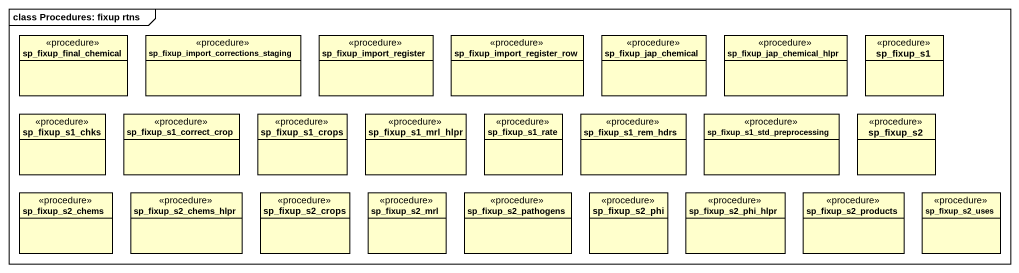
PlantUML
@startuml
mainframe class Procedures: fixup rtns
hide circle
hide empty members
class sp_fixup_final_chemical <<procedure>>
class "sp_fixup_import_corrections_staging" as sp_fixup_import_corrections <<procedure>>
class sp_fixup_import_register <<procedure>>
class sp_fixup_import_register_row <<procedure>>
class sp_fixup_jap_chemical <<procedure>>
class sp_fixup_jap_chemical_hlpr <<procedure>>
class sp_fixup_s1 <<procedure>>
class sp_fixup_s1_chks <<procedure>>
class sp_fixup_s1_correct_crop <<procedure>>
class sp_fixup_s1_crops <<procedure>>
class sp_fixup_s1_mrl_hlpr <<procedure>>
class sp_fixup_s1_rate <<procedure>>
class sp_fixup_s1_rem_hdrs <<procedure>>
class "sp_fixup_s1_std_preprocessing" as sp_fixup_s1_std <<procedure>>
class sp_fixup_s2 <<procedure>>
class sp_fixup_s2_chems <<procedure>>
class sp_fixup_s2_chems_hlpr <<procedure>>
class sp_fixup_s2_crops <<procedure>>
class sp_fixup_s2_mrl <<procedure>>
class sp_fixup_s2_pathogens <<procedure>>
class sp_fixup_s2_phi <<procedure>>
class sp_fixup_s2_phi_hlpr <<procedure>>
class sp_fixup_s2_products <<procedure>>
class sp_fixup_s2_uses <<procedure>>
@enduml
